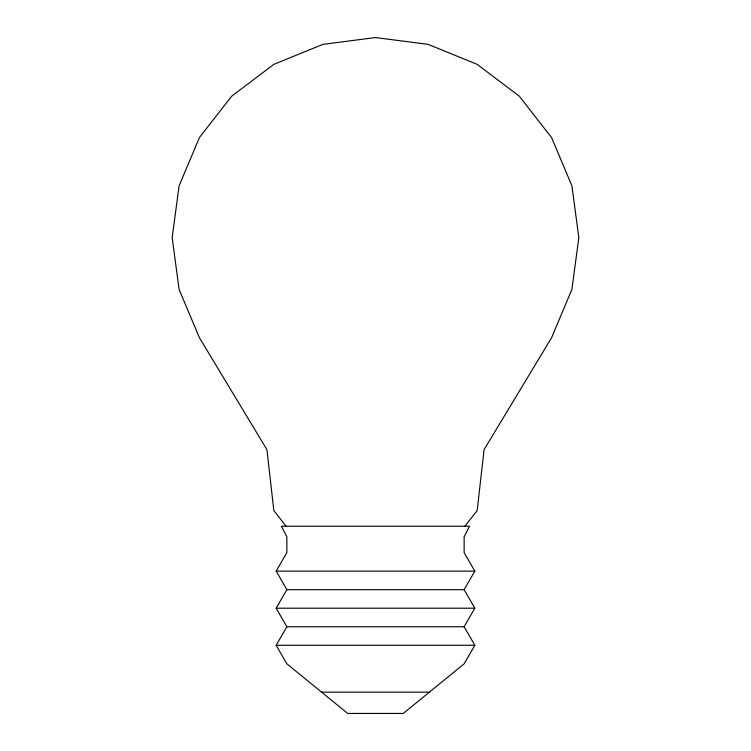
<?xml version="1.0" encoding="UTF-8"?>
<svg xmlns="http://www.w3.org/2000/svg" width="751" height="751" viewBox="0 0 751 751"><rect width="100%" height="100%" fill="white"/><g stroke="black" fill="none" stroke-linecap="round" stroke-linejoin="round"><path stroke-width="1.13" d="M276.161 571.135L286.863 552.595L286.863 536.796L281.428 526.226L469.572 526.226L464.137 536.796L464.137 552.595L474.839 571.135L464.137 589.676L474.839 608.207L464.137 626.747L474.839 645.287L464.137 663.828L403.259 713.45L347.741 713.45L286.863 663.828L276.161 645.287L286.863 626.747L276.161 608.207L286.863 589.676L276.161 571.135L474.839 571.135M464.888 526.226L477.167 510.605L484.066 449.689L551.591 337.687L571.905 289.426L578.833 237.635L571.905 185.854L551.591 137.593L519.279 96.156L477.167 64.361L428.126 44.365L375.5 37.55L322.874 44.365L273.833 64.361L231.721 96.156L199.409 137.593L179.095 185.854L172.167 237.635L179.095 289.426L199.409 337.687L266.934 449.689L273.833 510.605L286.112 526.226M286.863 589.676L464.137 589.676M276.161 608.207L474.839 608.207M286.863 626.747L464.137 626.747M276.161 645.287L474.839 645.287M321.606 692.15L429.394 692.15"/></g></svg>
